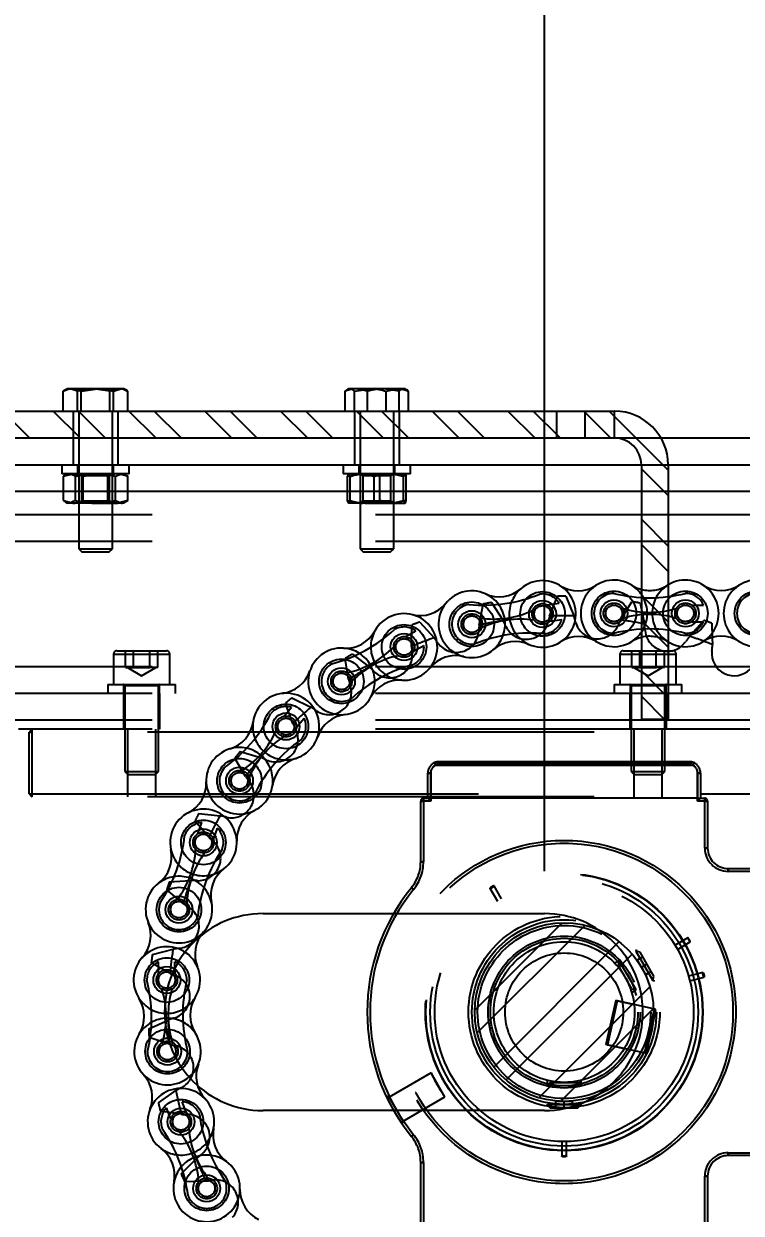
# Model space of a CAD drawing. Header units: metres. Extents: x 0 to 21025, y 0 to 14850.
# Drawn here: x 2659.3 to 2786.8, y 6297.1 to 6508.5 of the extents above; entities that cross this region are included whole.
import ezdxf

# ---------------------------------------------------------------- set-up
doc = ezdxf.new("R2010")
doc.units = ezdxf.units.M
doc.header["$LTSCALE"] = 25
doc.linetypes.add('HIDDEN2', pattern=[4.7625, 3.175, -1.5875])
for name, color, linetype in [('18_COTAS', 7, 'Continuous'), ('SHA', 7, 'Continuous'), ('SL4', 4, 'Continuous'), ('ST1', 7, 'HIDDEN2')]:
    doc.layers.add(name, color=color, linetype=linetype)
doc.styles.add('ROMANS', font='ROMANS.SHX')
doc.dimstyles.new('25___1-25', dxfattribs={"dimscale": 25, "dimtxt": 2.5, "dimasz": 2, "dimexe": 1.5, "dimexo": 1, "dimgap": 0.5, "dimtad": 1, "dimzin": 12, "dimtxsty": 'ROMANS', "dimcen": 0, "dimclrd": 256, "dimclre": 256, "dimclrt": 3, "dimazin": 3, "dimtfac": 1, "dimtmove": 0, "dimatfit": 0, "dimfxl": 1, "dimlwd": -1, "dimlwe": -1, "dimarcsym": 0})

# ---------------------------------------------------------------- blocks, each defined once
blk = doc.blocks.new('*D49')
at = {"layer": '18_COTAS', "transparency": 16777216}
for p, q in [((2751.77, 6357.87), (2751.77, 7037.95)), ((5720.75, 6357.87), (5720.75, 7037.95)), ((2801.77, 7000.45), (5670.75, 7000.45))]:
    blk.add_line(p, q, dxfattribs=at)
for points in [[(2801.77, 7008.78), (2801.77, 6992.11), (2751.77, 7000.45)], [(5670.75, 7008.78), (5670.75, 6992.11), (5720.75, 7000.45)]]:
    blk.add_solid(points, dxfattribs=at)
at = {"layer": 'Defpoints', "color": 0, "transparency": 16777216}
for p in [(5720.75, 7000.45), (2751.77, 6332.87), (5720.75, 6332.87)]:
    blk.add_point(p, dxfattribs=at)
at = {"layer": '18_COTAS', "color": 3, "transparency": 16777216, "insert": (4236.26, 7050.15), "char_height": 62.5, "attachment_point": 5, "style": 'ROMANS'}
blk.add_mtext('2968,98', dxfattribs=at)

msp = doc.modelspace()

# ---------------------------------------------------------------- hatches: boundary and pattern name
at = {"layer": 'SHA'}
h = msp.add_hatch(dxfattribs=at)
h.set_pattern_fill('ANSI32', color=256, angle=90, style=0)
h.set_pattern_definition([(135, (680.72, 3493.2185), (-6.735192, -6.735192), []), (135, (680.72, 3497.709), (-6.735192, -6.735192), [])])
edge = h.paths.add_edge_path(flags=0)
edge.add_line((2539.01, 6439.628), (2539.01, 6434.865))
edge.add_line((2539.01, 6434.865), (2764.248, 6434.865))
edge.add_arc((2764.248, 6430.103), 4.762, 0, 90, ccw=False)
edge.add_line((2769.01, 6430.103), (2769.01, 6384.865))
edge.add_line((2769.01, 6384.865), (2773.773, 6384.865))
edge.add_line((2773.773, 6384.865), (2773.773, 6430.103))
edge.add_arc((2764.248, 6430.103), 9.525, 0, 90)
edge.add_line((2764.248, 6439.628), (2539.01, 6439.628))
h = msp.add_hatch(dxfattribs=at)
h.set_pattern_fill('ANSI32', color=256, style=0)
h.set_pattern_definition([(45, (680.72, 3493.2185), (-6.735192, 6.735192), []), (45, (685.21, 3493.2185), (-6.735192, 6.735192), [])])
edge = h.paths.add_edge_path(flags=0)
edge.add_arc((2755.293, 6332.865), 15.875, 0, 360)

# ---------------------------------------------------------------- linework, layer by layer
at = {"layer": 'SL4'}
for p, q in [((2667.01, 6443.628), (2666.419, 6443.287)), ((2667.858, 6443.628), (2667.01, 6443.628)), ((2672.347, 6443.628), (2667.858, 6443.628)), ((2669.467, 6443.181), (2672.347, 6443.628)), ((2676.499, 6443.628), (2672.347, 6443.628)), ((2675.227, 6443.181), (2676.499, 6443.628)), ((2677.01, 6443.628), (2676.499, 6443.628)), ((2677.601, 6443.287), (2677.01, 6443.628)), ((2717.01, 6443.628), (2716.793, 6443.503)), ((2717.218, 6443.628), (2717.01, 6443.628)), ((2720.85, 6443.628), (2717.218, 6443.628)), ((2718.042, 6443.181), (2720.85, 6443.628)), ((2725.642, 6443.628), (2720.85, 6443.628)), ((2723.658, 6443.181), (2725.642, 6443.628)), ((2727.01, 6443.628), (2725.642, 6443.628)), ((2727.227, 6443.503), (2727.01, 6443.628)), ((2666.439, 6443.252), (2666.25, 6443.181)), ((2666.25, 6439.628), (2666.25, 6443.181)), ((2669.467, 6439.628), (2669.467, 6443.181)), ((2675.227, 6439.628), (2675.227, 6443.181)), ((2677.771, 6439.628), (2677.771, 6443.181)), ((2716.394, 6439.628), (2716.394, 6443.181)), ((2718.042, 6439.628), (2718.042, 6443.181)), ((2723.658, 6439.628), (2723.658, 6443.181)), ((2727.626, 6439.628), (2727.626, 6443.181)), ((2539.01, 6439.628), (2764.248, 6439.628)), ((2539.01, 6434.865), (2764.248, 6434.865)), ((2772.497, 6434.865), (3543.773, 6434.865)), ((2543.773, 6430.103), (2769.01, 6430.103)), ((2666.01, 6430.103), (2666.01, 6428.503)), ((2678.01, 6428.503), (2678.01, 6430.103)), ((2716.01, 6430.103), (2716.01, 6428.503)), ((2728.01, 6428.503), (2728.01, 6430.103)), ((2769.01, 6430.103), (2769.01, 6384.865)), ((2773.773, 6430.103), (2773.773, 6384.865)), ((2773.773, 6430.103), (3543.773, 6430.103)), ((2673.537, 6428.503), (2666.01, 6428.503)), ((2666.29, 6423.749), (2666.29, 6428.056)), ((2667.01, 6428.503), (2666.575, 6428.252)), ((2668.473, 6428.056), (2667.382, 6428.503)), ((2668.473, 6423.749), (2668.473, 6428.056)), ((2678.01, 6428.503), (2673.537, 6428.503)), ((2674.194, 6423.749), (2674.194, 6428.056)), ((2677.731, 6428.056), (2675.962, 6428.503)), ((2677.445, 6428.252), (2677.01, 6428.503)), ((2677.413, 6428.196), (2677.731, 6428.056)), ((2677.731, 6423.749), (2677.731, 6428.056)), ((2721.744, 6428.503), (2716.01, 6428.503)), ((2716.781, 6423.749), (2716.781, 6428.056)), ((2717.277, 6428.056), (2717.029, 6428.503)), ((2717.277, 6423.749), (2717.277, 6428.056)), ((2728.01, 6428.503), (2721.744, 6428.503)), ((2722.507, 6423.749), (2722.507, 6428.056)), ((2727.24, 6428.056), (2724.873, 6428.503)), ((2727.24, 6423.749), (2727.24, 6428.056)), ((2666.29, 6425.34), (2627.618, 6425.34)), ((2716.781, 6425.34), (2677.731, 6425.34)), ((2769.01, 6425.34), (2727.24, 6425.34)), ((3543.773, 6425.34), (2773.773, 6425.34)), ((2666.575, 6423.554), (2667.01, 6423.303)), ((2667.382, 6423.303), (2667.01, 6423.303)), ((2668.473, 6423.749), (2667.382, 6423.303)), ((2671.333, 6423.303), (2667.382, 6423.303)), ((2669.01, 6423.303), (2669.01, 6415.182)), ((2671.333, 6423.303), (2675.962, 6423.303)), ((2675.01, 6415.182), (2675.01, 6423.303)), ((2677.731, 6423.749), (2675.962, 6423.303)), ((2677.01, 6423.303), (2675.962, 6423.303)), ((2677.01, 6423.303), (2677.445, 6423.554)), ((2677.413, 6423.61), (2677.731, 6423.749)), ((2717.277, 6423.749), (2717.029, 6423.303)), ((2719.892, 6423.303), (2717.029, 6423.303)), ((2719.01, 6423.303), (2719.01, 6415.182)), ((2719.892, 6423.303), (2724.873, 6423.303)), ((2727.24, 6423.749), (2724.873, 6423.303)), ((2724.873, 6423.303), (2727.005, 6423.303)), ((2725.01, 6415.182), (2725.01, 6423.303)), ((2669.01, 6415.182), (2669.565, 6414.628)), ((2669.01, 6415.182), (2675.01, 6415.182)), ((2669.565, 6414.628), (2674.456, 6414.628)), ((2674.456, 6414.628), (2675.01, 6415.182)), ((2719.01, 6415.182), (2719.565, 6414.628)), ((2719.01, 6415.182), (2725.01, 6415.182)), ((2719.565, 6414.628), (2724.456, 6414.628)), ((2724.456, 6414.628), (2725.01, 6415.182)), ((2781.619, 6399.32), (2781.651, 6398.145)), ((2773.773, 6384.865), (2769.01, 6384.865)), ((2771.53, 6333.102), (2771.051, 6330.946)), ((2771.291, 6333.412), (2771.157, 6333.441)), ((2771.291, 6333.412), (2771.168, 6332.855)), ((2771.291, 6333.412), (2771.34, 6333.401)), ((2770.383, 6327.937), (2769.905, 6325.781)), ((2769.558, 6325.602), (2769.424, 6325.631)), ((2769.681, 6326.158), (2769.558, 6325.602)), ((2769.607, 6325.591), (2769.558, 6325.602))]:
    msp.add_line(p, q, dxfattribs=at)
for centre, radius in [((2751.448, 6403.601), 2.398), ((2764.147, 6403.705), 2.398), ((2776.847, 6403.705), 2.398), ((2738.879, 6401.778), 2.399), ((2726.838, 6397.739), 2.399), ((2715.712, 6391.616), 2.399), ((2705.858, 6383.605), 2.399), ((2697.592, 6373.962), 2.398), ((2691.181, 6362.999), 2.398), ((2686.831, 6351.067), 2.399), ((2755.293, 6332.865), 15.875), ((2684.681, 6338.551), 2.398), ((2684.801, 6325.851), 2.398), ((2687.186, 6313.377), 2.399), ((2691.76, 6301.53), 2.399)]:
    msp.add_circle(centre, radius, dxfattribs=at)
for centre, radius, start, end in [((2764.248, 6430.103), 9.525, 0, 90), ((2764.248, 6430.103), 4.763, 0, 90), ((2738.879, 6401.778), 5.92, 65.82109, 310.68771), ((2743.729, 6412.579), 5.92, 245.82109, 310.68771), ((2751.448, 6403.601), 5.92, 245.82109, 130.68771), ((2757.715, 6413.646), 5.92, 238.03787, 302.90449), ((2764.147, 6403.705), 5.92, 57.56669, 302.43331), ((2770.497, 6413.698), 5.92, 237.56669, 255.45427), ((2776.847, 6403.705), 5.92, 238.71392, 121.28608), ((2783.197, 6413.698), 5.92, 237.56669, 302.43331), ((2789.547, 6403.705), 5.92, 57.56669, 302.43331), ((2726.838, 6397.739), 5.92, 266.39236, 151.25898), ((2729.681, 6409.233), 5.92, 256.10673, 320.97335), ((2716.457, 6403.433), 5.92, 266.39236, 331.25898), ((2757.879, 6393.66), 5.92, 58.03787, 122.90449), ((2770.497, 6393.712), 5.92, 104.54573, 122.43331), ((2783.197, 6393.712), 5.92, 57.56669, 122.43331), ((2715.712, 6391.616), 5.92, 86.39236, 331.25898), ((2746.598, 6392.8), 5.92, 65.82109, 130.68771), ((2773.658, 6400.994), 4, 271.64594, 307.75763), ((2755.293, 6332.865), 70.4, 68.01247, 69.37402), ((2760.774, 6399.481), 20.92, 353.16149, 356.33877), ((2736.036, 6390.284), 5.92, 76.10673, 140.97335), ((2785.528, 6396.62), 4, 174.69802, 314.55794), ((2704.481, 6395.364), 5.92, 276.678, 341.54462), ((2726.093, 6385.923), 5.92, 86.39236, 151.25898), ((2705.858, 6383.605), 5.92, 286.96363, 171.83025), ((2694.138, 6385.287), 5.92, 286.96363, 351.83025), ((2717.089, 6379.856), 5.92, 96.678, 161.54462), ((2697.592, 6373.962), 5.92, 106.96363, 351.83025), ((2709.312, 6372.28), 5.92, 106.96363, 171.83025), ((2685.76, 6373.525), 5.92, 297.24927, 2.11589), ((2691.181, 6362.999), 5.92, 307.5349, 192.40152), ((2703.013, 6363.436), 5.92, 117.24927, 182.11589), ((2679.618, 6360.456), 5.92, 307.5349, 12.40152), ((2698.395, 6353.61), 5.92, 127.5349, 192.40152), ((2686.831, 6351.067), 5.92, 127.5349, 12.40152), ((2675.907, 6346.501), 5.92, 317.82054, 22.68716), ((2695.605, 6343.117), 5.92, 137.82054, 202.68716), ((2684.681, 6338.551), 5.92, 328.10617, 212.97279), ((2674.748, 6332.107), 5.92, 328.10617, 32.97279), ((2694.734, 6332.295), 5.92, 148.10617, 212.97279), ((2771.286, 6333.157), 0.25, 347.48512, 77.48512), ((2684.801, 6325.851), 5.92, 148.10617, 32.97279), ((2769.661, 6325.835), 0.25, 257.48512, 347.48512), ((2695.809, 6321.491), 5.92, 158.39181, 223.25843), ((2676.178, 6317.737), 5.92, 338.39181, 43.25843), ((2687.186, 6313.377), 5.92, 348.67744, 233.54406), ((2698.796, 6311.053), 5.92, 168.67744, 233.54406), ((2680.151, 6303.854), 5.92, 348.67744, 53.54406), ((2691.76, 6301.53), 5.92, 168.67744, 53.54406), ((2703.598, 6301.315), 5.92, 178.96308, 243.8297)]:
    msp.add_arc(centre, radius, start, end, dxfattribs=at)
for points, knots in [([(2666.25, 6443.181), (2666.657, 6443.364), (2667.188, 6443.602), (2667.732, 6443.623), (2667.858, 6443.628)], [0, 0, 0, 0, 0.76815073, 1, 1, 1, 1]), ([(2667.858, 6443.628), (2668.288, 6443.572), (2668.833, 6443.5), (2669.357, 6443.237), (2669.467, 6443.181)], [0, 0, 0, 0, 0.7889992, 1, 1, 1, 1]), ([(2672.347, 6443.628), (2672.416, 6443.627), (2673.388, 6443.621), (2674.341, 6443.393), (2675.227, 6443.181)], [0, 0, 0, 0, 0.0702006, 1, 1, 1, 1]), ([(2676.499, 6443.628), (2676.529, 6443.627), (2676.895, 6443.623), (2677.253, 6443.43), (2677.581, 6443.252)], [0, 0, 0, 0, 0.0824916, 1, 1, 1, 1]), ([(2716.394, 6443.181), (2716.603, 6443.364), (2716.875, 6443.602), (2717.153, 6443.623), (2717.218, 6443.628)], [0, 0, 0, 0, 0.7681507, 1, 1, 1, 1]), ([(2717.218, 6443.628), (2717.438, 6443.572), (2717.717, 6443.5), (2717.985, 6443.237), (2718.042, 6443.181)], [0, 0, 0, 0, 0.7889992, 1, 1, 1, 1]), ([(2720.85, 6443.628), (2720.916, 6443.627), (2721.864, 6443.621), (2722.794, 6443.393), (2723.658, 6443.181)], [0, 0, 0, 0, 0.07020058, 1, 1, 1, 1]), ([(2725.642, 6443.628), (2725.689, 6443.627), (2726.359, 6443.621), (2727.016, 6443.393), (2727.626, 6443.181)], [0, 0, 0, 0, 0.0702006, 1, 1, 1, 1]), ([(2727.626, 6443.181), (2727.57, 6443.24), (2727.437, 6443.378), (2727.298, 6443.42), (2727.219, 6443.444)], [0, 0, 0, 0, 0.424259, 1, 1, 1, 1]), ([(2667.382, 6428.503), (2667.356, 6428.502), (2666.987, 6428.496), (2666.626, 6428.268), (2666.29, 6428.056)], [0, 0, 0, 0, 0.0702006, 1, 1, 1, 1]), ([(2668.473, 6428.056), (2668.713, 6428.124), (2669.646, 6428.385), (2670.614, 6428.453), (2671.333, 6428.503)], [0, 0, 0, 0, 0.2575513, 1, 1, 1, 1]), ([(2671.333, 6428.503), (2671.593, 6428.496), (2672.562, 6428.472), (2673.504, 6428.232), (2674.194, 6428.056)], [0, 0, 0, 0, 0.26863361, 1, 1, 1, 1]), ([(2675.962, 6428.503), (2675.92, 6428.502), (2675.323, 6428.496), (2674.738, 6428.268), (2674.194, 6428.056)], [0, 0, 0, 0, 0.0702006, 1, 1, 1, 1]), ([(2717.029, 6428.503), (2717.023, 6428.502), (2716.939, 6428.496), (2716.857, 6428.268), (2716.781, 6428.056)], [0, 0, 0, 0, 0.0702006, 1, 1, 1, 1]), ([(2717.277, 6428.056), (2717.497, 6428.124), (2718.349, 6428.385), (2719.234, 6428.453), (2719.892, 6428.503)], [0, 0, 0, 0, 0.25755135, 1, 1, 1, 1]), ([(2719.892, 6428.503), (2720.13, 6428.496), (2721.015, 6428.472), (2721.877, 6428.232), (2722.507, 6428.056)], [0, 0, 0, 0, 0.2686336, 1, 1, 1, 1]), ([(2724.873, 6428.503), (2724.817, 6428.502), (2724.018, 6428.496), (2723.235, 6428.268), (2722.507, 6428.056)], [0, 0, 0, 0, 0.0702006, 1, 1, 1, 1]), ([(2726.992, 6428.503), (2726.998, 6428.502), (2727.081, 6428.496), (2727.164, 6428.268), (2727.24, 6428.056)], [0, 0, 0, 0, 0.0702006, 1, 1, 1, 1]), ([(2667.382, 6423.303), (2667.356, 6423.303), (2667.094, 6423.306), (2666.838, 6423.466), (2666.608, 6423.61)], [0, 0, 0, 0, 0.0990917, 1, 1, 1, 1]), ([(2668.473, 6423.749), (2668.713, 6423.682), (2669.646, 6423.42), (2670.614, 6423.353), (2671.333, 6423.303)], [0, 0, 0, 0, 0.2575513, 1, 1, 1, 1]), ([(2671.333, 6423.303), (2671.593, 6423.309), (2672.562, 6423.334), (2673.504, 6423.574), (2674.194, 6423.749)], [0, 0, 0, 0, 0.26863361, 1, 1, 1, 1]), ([(2675.962, 6423.303), (2675.92, 6423.303), (2675.323, 6423.31), (2674.738, 6423.538), (2674.194, 6423.749)], [0, 0, 0, 0, 0.0702006, 1, 1, 1, 1]), ([(2717.029, 6423.303), (2717.023, 6423.303), (2716.939, 6423.31), (2716.857, 6423.538), (2716.781, 6423.749)], [0, 0, 0, 0, 0.0702006, 1, 1, 1, 1]), ([(2717.277, 6423.749), (2717.497, 6423.682), (2718.349, 6423.42), (2719.234, 6423.353), (2719.892, 6423.303)], [0, 0, 0, 0, 0.2575513, 1, 1, 1, 1]), ([(2719.892, 6423.303), (2720.13, 6423.309), (2721.015, 6423.334), (2721.877, 6423.574), (2722.507, 6423.749)], [0, 0, 0, 0, 0.2686336, 1, 1, 1, 1]), ([(2724.873, 6423.303), (2724.817, 6423.303), (2724.018, 6423.31), (2723.235, 6423.538), (2722.507, 6423.749)], [0, 0, 0, 0, 0.07020058, 1, 1, 1, 1]), ([(2726.992, 6423.303), (2726.998, 6423.303), (2727.081, 6423.31), (2727.164, 6423.538), (2727.24, 6423.749)], [0, 0, 0, 0, 0.0702006, 1, 1, 1, 1])]:
    msp.add_open_spline(points, degree=3, knots=knots, dxfattribs=at)
at = {"layer": 'ST1'}
for p, q in [((2668.793, 6443.181), (2667.521, 6443.628)), ((2674.553, 6443.181), (2671.673, 6443.628)), ((2720.363, 6443.181), (2718.379, 6443.628)), ((2725.979, 6443.181), (2723.171, 6443.628)), ((2727.219, 6443.444), (2726.802, 6443.628)), ((2668.793, 6439.628), (2668.793, 6443.181)), ((2674.553, 6439.628), (2674.553, 6443.181)), ((2720.363, 6439.628), (2720.363, 6443.181)), ((2725.979, 6439.628), (2725.979, 6443.181)), ((2668.01, 6439.628), (2668.01, 6434.865)), ((2669.01, 6439.628), (2669.01, 6423.303)), ((2675.01, 6423.303), (2675.01, 6439.628)), ((2676.01, 6434.865), (2676.01, 6439.628)), ((2718.01, 6439.628), (2718.01, 6434.865)), ((2719.01, 6439.628), (2719.01, 6423.303)), ((2725.01, 6423.303), (2725.01, 6439.628)), ((2726.01, 6434.865), (2726.01, 6439.628)), ((2754.01, 6434.865), (2754.01, 6439.628)), ((2759.01, 6434.865), (2759.01, 6439.628)), ((2764.248, 6434.865), (2764.248, 6439.628)), ((2668.01, 6434.865), (2668.01, 6430.103)), ((2676.01, 6430.103), (2676.01, 6434.865)), ((2718.01, 6434.865), (2718.01, 6430.103)), ((2726.01, 6430.103), (2726.01, 6434.865)), ((2764.248, 6434.865), (2772.497, 6434.865)), ((2668.81, 6430.103), (2668.81, 6428.503)), ((2675.21, 6428.503), (2675.21, 6430.103)), ((2718.81, 6430.103), (2718.81, 6428.503)), ((2725.21, 6428.503), (2725.21, 6430.103)), ((2769.01, 6430.103), (2773.773, 6430.103)), ((2666.29, 6428.056), (2668.058, 6428.503)), ((2669.01, 6428.503), (2669.51, 6428.153)), ((2671.672, 6428.153), (2669.51, 6428.153)), ((2669.51, 6428.153), (2669.51, 6423.678)), ((2669.827, 6423.749), (2669.827, 6428.056)), ((2674.51, 6428.153), (2671.672, 6428.153)), ((2674.51, 6428.153), (2675.01, 6428.503)), ((2674.51, 6423.678), (2674.51, 6428.153)), ((2675.547, 6428.056), (2676.639, 6428.503)), ((2675.547, 6423.749), (2675.547, 6428.056)), ((2716.781, 6428.056), (2719.147, 6428.503)), ((2719.01, 6428.503), (2719.51, 6428.153)), ((2720.951, 6428.153), (2719.51, 6428.153)), ((2719.51, 6428.153), (2719.51, 6423.678)), ((2724.51, 6428.153), (2720.951, 6428.153)), ((2721.514, 6423.749), (2721.514, 6428.056)), ((2724.51, 6428.153), (2725.01, 6428.503)), ((2724.51, 6423.678), (2724.51, 6428.153)), ((2726.743, 6428.056), (2726.992, 6428.503)), ((2726.743, 6423.749), (2726.743, 6428.056)), ((3543.773, 6425.34), (2543.773, 6425.34)), ((2677.731, 6425.34), (2666.29, 6425.34)), ((2727.24, 6425.34), (2716.781, 6425.34)), ((2773.773, 6425.34), (2769.01, 6425.34)), ((2666.29, 6423.749), (2668.058, 6423.303)), ((2669.51, 6423.678), (2669.01, 6423.328)), ((2669.01, 6423.328), (2671.604, 6423.328)), ((2669.01, 6423.328), (2669.01, 6423.303)), ((2669.51, 6423.678), (2674.51, 6423.678)), ((2671.604, 6423.328), (2675.01, 6423.328)), ((2675.01, 6423.328), (2674.51, 6423.678)), ((2675.01, 6423.303), (2675.01, 6423.328)), ((2675.547, 6423.749), (2676.639, 6423.303)), ((2716.781, 6423.749), (2719.147, 6423.303)), ((2719.51, 6423.678), (2719.01, 6423.328)), ((2719.01, 6423.328), (2720.739, 6423.328)), ((2719.01, 6423.328), (2719.01, 6423.303)), ((2719.51, 6423.678), (2724.51, 6423.678)), ((2720.739, 6423.328), (2725.01, 6423.328)), ((2725.01, 6423.328), (2724.51, 6423.678)), ((2725.01, 6423.303), (2725.01, 6423.328)), ((2726.743, 6423.749), (2726.992, 6423.303)), ((2920.204, 6421.215), (2630.204, 6421.215)), ((2920.204, 6416.458), (2625.447, 6416.458)), ((2773.773, 6408.764), (2773.672, 6408.702)), ((2742.401, 6405.632), (2744.438, 6402.423)), ((2752.712, 6403.218), (2754.101, 6406.756)), ((2755.601, 6406.765), (2757.033, 6403.244)), ((2765.316, 6402.548), (2767.314, 6405.781)), ((2740.192, 6401.627), (2740.927, 6405.356)), ((2752.331, 6405.221), (2754.433, 6405.525)), ((2768.792, 6405.522), (2769.571, 6401.802)), ((2777.954, 6405.181), (2780.078, 6405.181)), ((2728.157, 6397.825), (2728.214, 6401.625)), ((2729.615, 6402.161), (2732.192, 6399.367)), ((2752.755, 6402.299), (2754.857, 6402.604)), ((2777.597, 6399.639), (2780.141, 6402.463)), ((2777.954, 6402.229), (2780.078, 6402.229)), ((2781.548, 6401.944), (2781.619, 6399.32)), ((2727.096, 6399.566), (2728.957, 6400.59)), ((2728.52, 6396.98), (2730.38, 6398.004)), ((2773.672, 6398.709), (2773.773, 6398.646)), ((2776.107, 6397.832), (2776.928, 6398.691)), ((2675.204, 6396.465), (2675.204, 6391.065)), ((2675.216, 6396.465), (2685.193, 6396.465)), ((2675.804, 6397.065), (2684.604, 6397.065)), ((2677.306, 6394.065), (2677.306, 6397.065)), ((2678.755, 6394.065), (2678.755, 6397.065)), ((2681.653, 6394.065), (2681.653, 6397.065)), ((2683.103, 6394.065), (2683.103, 6397.065)), ((2685.204, 6391.065), (2685.204, 6396.465)), ((2716.994, 6391.936), (2716.372, 6395.685)), ((2717.655, 6396.462), (2720.689, 6394.174)), ((2765.204, 6396.465), (2765.204, 6391.065)), ((2765.216, 6396.465), (2775.193, 6396.465)), ((2765.804, 6397.065), (2774.604, 6397.065)), ((2767.306, 6394.065), (2767.306, 6397.065)), ((2768.755, 6394.065), (2768.755, 6397.065)), ((2771.653, 6394.065), (2771.653, 6397.065)), ((2773.103, 6394.065), (2773.103, 6397.065)), ((2775.204, 6391.065), (2775.204, 6396.465)), ((2920.204, 6394.228), (2620.204, 6394.228)), ((2677.306, 6394.065), (2678.031, 6394.065)), ((2677.694, 6394.065), (2680.204, 6392.616)), ((2678.031, 6394.065), (2678.755, 6394.065)), ((2678.755, 6394.065), (2680.204, 6394.065)), ((2680.204, 6394.065), (2681.653, 6394.065)), ((2680.204, 6392.616), (2682.714, 6394.065)), ((2682.378, 6394.065), (2681.653, 6394.065)), ((2683.103, 6394.065), (2682.378, 6394.065)), ((2767.306, 6394.065), (2768.031, 6394.065)), ((2767.694, 6394.065), (2770.204, 6392.616)), ((2768.031, 6394.065), (2768.755, 6394.065)), ((2768.755, 6394.065), (2770.204, 6394.065)), ((2770.204, 6394.065), (2771.653, 6394.065)), ((2770.204, 6392.616), (2772.714, 6394.065)), ((2772.378, 6394.065), (2771.653, 6394.065)), ((2773.103, 6394.065), (2772.378, 6394.065)), ((2674.204, 6391.065), (2686.204, 6391.065)), ((2674.204, 6391.065), (2674.204, 6389.465)), ((2677.004, 6391.065), (2677.004, 6389.465)), ((2677.204, 6390.815), (2677.204, 6375.62)), ((2683.159, 6390.815), (2677.25, 6390.815)), ((2683.204, 6375.62), (2683.204, 6390.815)), ((2683.404, 6389.465), (2683.404, 6391.065)), ((2686.204, 6389.465), (2686.204, 6391.065)), ((2764.204, 6391.065), (2776.204, 6391.065)), ((2764.204, 6391.065), (2764.204, 6389.465)), ((2767.004, 6391.065), (2767.004, 6389.465)), ((2767.204, 6390.815), (2767.204, 6375.62)), ((2773.159, 6390.815), (2767.25, 6390.815)), ((2773.204, 6375.62), (2773.204, 6390.815)), ((2773.404, 6389.465), (2773.404, 6391.065)), ((2776.204, 6389.465), (2776.204, 6391.065)), ((2920.204, 6389.465), (2620.204, 6389.465)), ((2676.954, 6389.465), (2676.954, 6383.115)), ((2683.454, 6383.115), (2683.454, 6389.465)), ((2706.904, 6388.72), (2710.298, 6387.01)), ((2766.954, 6389.465), (2766.954, 6383.115)), ((2773.454, 6383.115), (2773.454, 6389.465)), ((2705.457, 6385.406), (2706.84, 6387.018)), ((2707.062, 6384.148), (2705.78, 6387.726)), ((2920.204, 6384.708), (2630.204, 6384.708)), ((2707.699, 6383.484), (2709.081, 6385.097)), ((2920.204, 6383.115), (2658.304, 6383.115)), ((2660.704, 6383.115), (2660.204, 6382.615)), ((2660.204, 6371.615), (2660.204, 6382.615)), ((2660.204, 6382.615), (2660.704, 6382.615)), ((2660.704, 6383.115), (2660.704, 6382.615)), ((2879.704, 6382.615), (2660.704, 6382.615)), ((2660.704, 6382.615), (2660.704, 6371.615)), ((2677.704, 6383.115), (2677.704, 6371.115)), ((2682.704, 6371.115), (2682.704, 6383.115)), ((2767.704, 6383.115), (2767.704, 6371.115)), ((2772.704, 6371.115), (2772.704, 6383.115)), ((2697.708, 6379.182), (2701.353, 6378.106)), ((2698.68, 6374.712), (2696.78, 6378.004)), ((2732.271, 6377.186), (2732.27, 6377.185)), ((2732.27, 6377.185), (2778.315, 6377.185)), ((2778.2, 6376.685), (2732.385, 6376.685)), ((2777.737, 6377.349), (2732.827, 6377.349)), ((2732.846, 6377.348), (2732.848, 6377.349)), ((2777.74, 6377.348), (2732.846, 6377.348)), ((2732.913, 6376.849), (2777.673, 6376.849)), ((2777.672, 6376.849), (2732.913, 6376.849)), ((2777.737, 6377.349), (2777.74, 6377.348)), ((2778.315, 6377.185), (2778.315, 6377.186)), ((2677.204, 6375.62), (2683.204, 6375.62)), ((2677.204, 6375.62), (2677.759, 6375.065)), ((2677.759, 6375.065), (2682.65, 6375.065)), ((2682.65, 6375.065), (2683.204, 6375.62)), ((2731.068, 6370.865), (2731.068, 6375.325)), ((2731.068, 6375.325), (2731.568, 6375.325)), ((2731.068, 6375.325), (2731.568, 6375.325)), ((2731.568, 6375.325), (2731.068, 6375.325)), ((2731.568, 6375.325), (2731.068, 6375.325)), ((2731.568, 6375.325), (2731.568, 6370.365)), ((2731.568, 6370.865), (2731.568, 6375.325)), ((2767.204, 6375.62), (2773.204, 6375.62)), ((2767.204, 6375.62), (2767.759, 6375.065)), ((2767.759, 6375.065), (2772.65, 6375.065)), ((2772.65, 6375.065), (2773.204, 6375.62)), ((2779.018, 6370.365), (2779.018, 6375.325)), ((2779.518, 6375.325), (2779.018, 6375.325)), ((2779.518, 6375.325), (2779.018, 6375.325)), ((2779.018, 6375.325), (2779.018, 6370.865)), ((2779.018, 6375.325), (2779.518, 6375.325)), ((2779.018, 6375.325), (2779.518, 6375.325)), ((2779.518, 6375.325), (2779.518, 6370.865)), ((2660.204, 6371.615), (2660.704, 6371.615)), ((2660.204, 6371.615), (2660.704, 6371.115)), ((2660.704, 6371.615), (2660.704, 6371.115)), ((2660.704, 6371.615), (2879.704, 6371.615)), ((2879.704, 6371.115), (2660.704, 6371.115)), ((2729.793, 6370.365), (2730.293, 6370.365)), ((2729.793, 6359.576), (2729.793, 6370.365)), ((2730.293, 6370.365), (2729.793, 6370.365)), ((2730.293, 6370.865), (2730.293, 6370.365)), ((2730.293, 6370.865), (2731.068, 6370.865)), ((2730.293, 6370.365), (2730.293, 6370.865)), ((2730.293, 6370.365), (2730.293, 6359.576)), ((2731.568, 6370.365), (2730.293, 6370.365)), ((2731.068, 6370.865), (2731.568, 6370.365)), ((2731.068, 6370.865), (2731.568, 6370.865)), ((2779.018, 6370.865), (2731.568, 6370.865)), ((2779.518, 6370.865), (2779.018, 6370.365)), ((2779.018, 6370.865), (2779.518, 6370.865)), ((2780.293, 6370.365), (2779.018, 6370.365)), ((2779.518, 6370.865), (2780.293, 6370.865)), ((2780.293, 6370.865), (2780.293, 6370.365)), ((2780.293, 6370.365), (2780.293, 6370.865)), ((2780.293, 6362.015), (2780.293, 6370.365)), ((2780.793, 6370.365), (2780.293, 6370.365)), ((2780.293, 6370.365), (2780.793, 6370.365)), ((2780.793, 6370.365), (2780.793, 6362.015)), ((2690.364, 6368.156), (2694.142, 6367.748)), ((2692.118, 6363.931), (2689.661, 6366.831)), ((2690.174, 6364.545), (2690.901, 6366.54)), ((2692.947, 6363.534), (2693.675, 6365.529)), ((2780.793, 6362.015), (2780.293, 6362.015)), ((2780.293, 6362.015), (2780.793, 6362.015)), ((2729.793, 6359.576), (2730.293, 6359.576)), ((2730.293, 6359.576), (2729.793, 6359.576)), ((2784.443, 6358.365), (2816.793, 6358.365)), ((2784.443, 6358.365), (2784.443, 6357.865)), ((2784.443, 6357.865), (2784.443, 6358.365)), ((2816.793, 6357.865), (2784.443, 6357.865)), ((2685.106, 6355.995), (2688.896, 6356.268)), ((2728.153, 6354.966), (2728.541, 6354.65)), ((2728.541, 6354.65), (2728.153, 6354.966)), ((2742.105, 6354.856), (2743.421, 6352.577)), ((2744.158, 6353.002), (2742.842, 6355.281)), ((2687.586, 6352.151), (2684.651, 6354.566)), ((2701.773, 6350.365), (2751.773, 6350.365)), ((2777.284, 6346.053), (2775.005, 6344.737)), ((2775.429, 6344.001), (2777.709, 6345.317)), ((2682.104, 6343.091), (2685.785, 6344.037)), ((2768.124, 6343.984), (2768.046, 6343.693)), ((2768.046, 6343.693), (2771.046, 6338.497)), ((2768.786, 6343.495), (2768.046, 6343.693)), ((2769.265, 6342.664), (2768.291, 6342.102)), ((2771.245, 6339.236), (2768.786, 6343.495)), ((2685.23, 6339.752), (2681.911, 6341.603)), ((2683.195, 6339.644), (2683.175, 6341.767)), ((2686.147, 6339.672), (2686.127, 6341.795)), ((2765.087, 6341.984), (2764.31, 6341.536)), ((2765.087, 6341.984), (2764.889, 6341.245)), ((2767.347, 6336.986), (2764.889, 6341.245)), ((2768.087, 6336.788), (2765.087, 6341.984)), ((2768.291, 6342.102), (2769.041, 6340.803)), ((2770.015, 6341.365), (2769.041, 6340.803)), ((2769.041, 6340.803), (2769.791, 6339.504)), ((2770.765, 6340.066), (2769.791, 6339.504)), ((2771.046, 6338.497), (2771.245, 6339.236)), ((2771.046, 6338.497), (2771.338, 6338.419)), ((2779.948, 6339.912), (2777.405, 6339.23)), ((2777.625, 6338.409), (2780.168, 6339.091)), ((2767.302, 6336.335), (2768.087, 6336.788)), ((2767.347, 6336.986), (2768.087, 6336.788)), ((2764.458, 6334.928), (2762.724, 6327.118)), ((2762.968, 6327.064), (2764.702, 6334.874)), ((2764.702, 6334.874), (2762.968, 6327.064)), ((2771.157, 6333.441), (2764.458, 6334.928)), ((2764.702, 6334.874), (2767.721, 6334.204)), ((2771.168, 6332.855), (2769.681, 6326.158)), ((2681.454, 6329.858), (2684.907, 6331.446)), ((2771.051, 6330.946), (2770.383, 6327.937)), ((2685.127, 6327.131), (2681.53, 6328.36)), ((2769.424, 6325.631), (2762.724, 6327.118)), ((2762.968, 6327.064), (2765.987, 6326.394)), ((2731.648, 6322.053), (2724.221, 6317.765)), ((2734.106, 6317.794), (2731.648, 6322.053)), ((2752.293, 6320.731), (2752.293, 6319.824)), ((2752.834, 6320.365), (2752.293, 6319.824)), ((2752.293, 6319.824), (2758.293, 6319.824)), ((2752.834, 6320.365), (2757.752, 6320.365)), ((2758.293, 6319.824), (2757.752, 6320.365)), ((2758.293, 6319.824), (2758.293, 6320.721)), ((2683.178, 6316.722), (2686.292, 6318.901)), ((2688.164, 6314.942), (2687.399, 6316.923)), ((2724.221, 6317.765), (2723.67, 6317.913)), ((2726.68, 6313.507), (2724.221, 6317.765)), ((2726.68, 6313.507), (2734.106, 6317.794)), ((2755.293, 6316.99), (2753.793, 6316.99)), ((2753.793, 6315.865), (2753.793, 6316.99)), ((2755.293, 6315.865), (2755.293, 6316.99)), ((2756.793, 6316.99), (2755.293, 6316.99)), ((2756.793, 6315.865), (2756.793, 6316.99)), ((2687.278, 6314.695), (2683.52, 6315.262)), ((2685.41, 6313.878), (2684.645, 6315.86)), ((2751.773, 6315.365), (2701.773, 6315.365)), ((2752.293, 6316.407), (2752.068, 6316.182)), ((2758.293, 6316.407), (2752.293, 6316.407)), ((2752.293, 6316.407), (2752.834, 6315.865)), ((2752.834, 6315.865), (2757.752, 6315.865)), ((2757.752, 6315.865), (2758.293, 6316.407)), ((2758.504, 6316.195), (2758.293, 6316.407)), ((2726.531, 6312.951), (2726.68, 6313.507)), ((2728.541, 6311.08), (2728.153, 6310.764)), ((2728.153, 6310.764), (2728.541, 6311.08)), ((2754.868, 6309.883), (2754.868, 6307.227)), ((2755.718, 6307.227), (2755.718, 6309.859)), ((2687.219, 6304.105), (2689.894, 6306.805)), ((2784.443, 6307.865), (2816.793, 6307.865)), ((2784.443, 6307.865), (2784.443, 6307.365)), ((2784.443, 6307.365), (2784.443, 6307.865)), ((2816.793, 6307.365), (2784.443, 6307.365)), ((2729.793, 6295.365), (2729.793, 6306.155)), ((2730.293, 6306.155), (2729.793, 6306.155)), ((2729.793, 6306.155), (2730.293, 6306.155)), ((2730.293, 6306.155), (2730.293, 6295.365)), ((2691.616, 6302.842), (2687.817, 6302.729)), ((2780.293, 6295.365), (2780.293, 6303.715)), ((2780.293, 6303.715), (2780.793, 6303.715)), ((2780.793, 6303.715), (2780.293, 6303.715)), ((2780.793, 6303.715), (2780.793, 6295.365))]:
    msp.add_line(p, q, dxfattribs=at)
for centre, radius in [((2738.879, 6401.778), 3.96), ((2751.448, 6403.601), 3.96), ((2764.147, 6403.705), 3.96), ((2776.847, 6403.705), 3.96), ((2789.547, 6403.705), 3.96), ((2738.879, 6401.778), 1.845), ((2751.448, 6403.601), 1.845), ((2751.448, 6403.601), 1.476), ((2764.147, 6403.705), 1.845), ((2764.147, 6403.705), 1.476), ((2776.847, 6403.705), 1.845), ((2776.847, 6403.705), 1.476), ((2726.838, 6397.739), 3.96), ((2738.879, 6401.778), 1.476), ((2726.838, 6397.739), 1.845), ((2726.838, 6397.739), 1.476), ((2715.712, 6391.616), 3.96), ((2715.712, 6391.616), 1.845), ((2715.712, 6391.616), 1.476), ((2705.858, 6383.605), 3.96), ((2705.858, 6383.605), 1.845), ((2705.858, 6383.605), 1.476), ((2697.592, 6373.962), 3.96), ((2697.592, 6373.962), 1.845), ((2697.592, 6373.962), 1.476), ((2691.181, 6362.999), 3.96), ((2691.181, 6362.999), 1.845), ((2691.181, 6362.999), 1.476), ((2755.293, 6332.865), 30.5), ((2755.293, 6332.865), 30.5), ((2755.293, 6332.865), 30), ((2755.293, 6332.865), 24.647), ((2755.293, 6332.865), 24.571), ((2686.831, 6351.067), 3.96), ((2755.293, 6332.865), 23.806), ((2755.293, 6332.865), 23.806), ((2755.293, 6332.865), 23.01), ((2686.831, 6351.067), 1.845), ((2686.831, 6351.067), 1.476), ((2755.293, 6332.865), 17), ((2755.293, 6332.865), 16.4), ((2755.293, 6332.865), 15.375), ((2755.293, 6332.865), 13.5), ((2755.293, 6332.865), 13.1), ((2755.293, 6332.865), 13.1), ((2755.293, 6332.865), 12.5), ((2684.681, 6338.551), 3.96), ((2755.293, 6332.865), 10.5), ((2684.681, 6338.551), 1.845), ((2684.681, 6338.551), 1.476), ((2684.801, 6325.851), 3.96), ((2684.801, 6325.851), 1.845), ((2684.801, 6325.851), 1.476), ((2687.186, 6313.377), 3.96), ((2687.186, 6313.377), 1.845), ((2687.186, 6313.377), 1.476), ((2691.76, 6301.53), 3.96), ((2691.76, 6301.53), 1.845), ((2691.76, 6301.53), 1.476)]:
    msp.add_circle(centre, radius, dxfattribs=at)
for centre, radius, start, end in [((2751.448, 6403.601), 5.92, 130.68771, 245.8211), ((2764.147, 6403.705), 5.92, 302.43331, 57.56669), ((2770.497, 6413.698), 5.92, 255.45427, 302.43331), ((2776.847, 6403.705), 5.92, 122.43328, 237.56672), ((2740.986, 6431.484), 26.322, 264.29455, 292.21425), ((2755.293, 6332.865), 73.9, 100.04648, 101.20948), ((2738.879, 6401.778), 5.92, 310.68768, 65.82112), ((2751.448, 6403.601), 3.552, 32.80776, 98.2544), ((2755.293, 6332.865), 73.9, 89.76077, 90.92376), ((2764.147, 6403.705), 3.552, 90, 270), ((2770.497, 6432.802), 26.322, 256.04015, 283.95985), ((2755.293, 6332.865), 73.9, 79.47506, 80.63805), ((2776.847, 6403.705), 3.552, 24.55336, 90), ((2789.547, 6403.705), 3.552, 90, 270), ((2738.879, 6401.778), 3.552, 98.2544, 278.2544), ((2742.816, 6418.872), 16.175, 261.2474, 295.2614), ((2770.497, 6420.058), 16.175, 252.993, 287.007), ((2770.497, 6387.353), 16.175, 72.993, 107.007), ((2755.293, 6332.865), 73.9, 110.3322, 111.49519), ((2760.999, 6399.462), 20.92, 174.06005, 177.23733), ((2755.293, 6332.865), 70.4, 98.86961, 102.38635), ((2747.511, 6386.506), 16.175, 81.2474, 115.2614), ((2725.831, 6392.862), 20.92, 24.01863, 27.19591), ((2748.548, 6403.103), 4, 205.55516, 345.41508), ((2751.448, 6403.601), 3.552, 278.2544, 343.70104), ((2772.799, 6397.373), 20.92, 163.77434, 166.95162), ((2755.293, 6332.865), 70.4, 88.5839, 92.10063), ((2737.017, 6397.159), 20.92, 13.73292, 16.9102), ((2761.198, 6403.179), 4, 195.26945, 335.12937), ((2784.036, 6393.21), 20.92, 153.48862, 156.6659), ((2755.293, 6332.865), 70.4, 78.29818, 81.81492), ((2748.791, 6399.389), 20.92, 3.4472, 6.62448), ((2776.847, 6403.705), 3.552, 270, 335.44664), ((2755.293, 6332.865), 73.9, 69.18934, 70.35233), ((2707.246, 6420.169), 26.322, 284.86582, 312.78552), ((2726.838, 6397.739), 5.92, 151.25898, 266.39236), ((2726.838, 6397.739), 3.552, 53.37903, 118.82567), ((2755.293, 6332.865), 70.4, 109.15533, 112.67206), ((2715.591, 6386.637), 20.92, 34.30435, 37.48162), ((2736.115, 6400.77), 4, 215.84088, 355.7008), ((2749.341, 6373.894), 26.322, 84.29455, 112.21425), ((2770.497, 6374.609), 26.322, 76.04015, 103.95985), ((2770.497, 6393.712), 5.92, 57.56669, 104.54573), ((2773.658, 6400.994), 4, 184.98373, 271.64594), ((2794.349, 6387.108), 20.92, 143.20291, 146.38019), ((2755.293, 6332.865), 70.4, 69.37402, 71.52921), ((2715.712, 6391.616), 5.92, 331.25899, 86.39235), ((2713.391, 6409.004), 16.175, 281.81867, 315.83267), ((2749.016, 6399.41), 20.92, 184.34577, 187.52304), ((2726.838, 6397.739), 3.552, 298.82567, 4.27231), ((2675.804, 6396.465), 0.6, 90, 180), ((2684.604, 6396.465), 0.6, 0, 90), ((2755.293, 6332.865), 73.9, 120.61791, 121.78091), ((2729.159, 6380.352), 16.175, 101.81867, 135.83267), ((2724.298, 6396.254), 4, 226.12659, 5.98651), ((2765.804, 6396.465), 0.6, 90, 180), ((2774.604, 6396.465), 0.6, 0, 90), ((2715.712, 6391.616), 3.552, 118.82567, 298.82567), ((2755.293, 6332.865), 70.4, 119.44104, 122.95778), ((2735.304, 6369.186), 26.322, 104.86582, 132.78552), ((2706.628, 6378.684), 20.92, 44.59006, 47.76734), ((2676.954, 6390.815), 0.25, 0, 90), ((2683.454, 6390.815), 0.25, 90, 180), ((2713.478, 6389.701), 4, 236.41231, 16.27223), ((2737.235, 6397.22), 20.92, 194.63148, 197.80876), ((2766.954, 6390.815), 0.25, 0, 90), ((2773.454, 6390.815), 0.25, 90, 180), ((2755.293, 6332.865), 73.9, 130.90363, 132.06662), ((2705.858, 6383.605), 3.552, 73.9503, 139.39694), ((2755.293, 6332.865), 70.4, 129.72676, 133.24349), ((2699.229, 6369.259), 20.92, 54.87577, 58.05305), ((2679.634, 6397.72), 26.322, 305.43709, 333.35679), ((2705.858, 6383.605), 5.92, 171.83025, 286.96363), ((2705.858, 6383.605), 3.552, 319.39694, 24.84358), ((2689.31, 6389.426), 16.175, 302.38994, 336.40394), ((2704.001, 6381.322), 4, 246.69802, 26.55794), ((2726.034, 6392.962), 20.92, 204.91719, 208.09447), ((2714.14, 6368.141), 16.175, 122.38994, 156.40394), ((2723.816, 6359.847), 26.322, 125.43709, 153.35679), ((2697.592, 6373.962), 5.92, 351.83025, 106.96364), ((2755.293, 6332.865), 73.9, 141.18934, 142.35233), ((2755.293, 6332.865), 70.4, 140.01247, 143.52921), ((2693.631, 6358.663), 20.92, 65.16149, 68.33877), ((2697.592, 6373.962), 3.552, 139.39694, 319.39694), ((2733.108, 6375.325), 2.04, 114.22809, 180), ((2733.108, 6375.325), 1.54, 97.27571, 180), ((2733.108, 6375.325), 1.54, 97.27571, 180), ((2733.108, 6375.325), 1.54, 117.97552, 180), ((2733.108, 6375.325), 1.54, 117.97552, 180), ((2733.108, 6375.325), 2.04, 97.37325, 114.22809), ((2777.478, 6375.325), 1.54, 0, 82.72429), ((2777.478, 6375.325), 1.54, 0, 82.72429), ((2777.478, 6375.325), 2.04, 65.77191, 82.62675), ((2777.478, 6375.325), 1.54, 0, 62.02448), ((2777.478, 6375.325), 1.54, 0, 62.02448), ((2777.478, 6375.325), 2.04, 0, 65.77191), ((2715.774, 6386.772), 20.92, 215.20291, 218.38019), ((2696.173, 6371.385), 4, 256.98373, 36.84365), ((2730.293, 6370.365), 0.5, 90, 180), ((2780.293, 6370.365), 0.5, 0, 90), ((2755.293, 6332.865), 73.9, 151.47506, 152.63805), ((2755.293, 6332.865), 70.4, 150.29818, 153.81492), ((2690.016, 6347.239), 20.92, 75.4472, 78.62448), ((2691.181, 6362.999), 3.552, 94.52157, 159.96821), ((2691.181, 6362.999), 3.552, 339.96821, 45.41485), ((2661.67, 6367), 26.322, 326.00836, 353.92806), ((2706.784, 6378.849), 20.92, 225.48862, 228.6659), ((2691.181, 6362.999), 5.92, 192.40153, 307.53489), ((2673.643, 6362.635), 16.175, 322.96121, 356.97521), ((2690.246, 6360.209), 4, 267.26945, 47.12937), ((2716.343, 6347.066), 26.322, 146.00836, 173.92806), ((2784.443, 6362.015), 4.15, 180, 270), ((2784.443, 6362.015), 4.15, 180, 270), ((2784.443, 6362.015), 3.65, 180, 270), ((2704.369, 6351.432), 16.175, 142.96121, 176.97521), ((2722.493, 6359.576), 7.3, 320.84256, 0), ((2722.493, 6359.576), 7.8, 320.84256, 0), ((2722.493, 6359.576), 7.8, 320.84256, 0), ((2686.831, 6351.067), 5.92, 12.40151, 127.53492), ((2755.293, 6332.865), 73.9, 161.76077, 162.92376), ((2755.293, 6332.865), 70.4, 160.5839, 164.10063), ((2688.499, 6335.352), 20.92, 85.73292, 88.9102), ((2755.293, 6332.865), 35, 140.84256, 219.15744), ((2755.293, 6332.865), 34.5, 140.84256, 219.15744), ((2755.293, 6332.865), 34.5, 140.84256, 219.15744), ((2686.831, 6351.067), 3.552, 159.96821, 339.96821), ((2686.409, 6348.155), 4, 277.55516, 57.41508), ((2699.352, 6369.449), 20.92, 235.77434, 238.95162), ((2701.773, 6332.865), 17.5, 90, 270), ((2751.773, 6332.865), 17.5, 270, 90), ((2755.293, 6332.865), 73.9, 172.04648, 173.20948), ((2755.293, 6332.865), 70.4, 170.86961, 174.38635), ((2689.128, 6323.385), 20.92, 96.01863, 99.19591), ((2684.681, 6338.551), 3.552, 115.09284, 180.53948), ((2684.681, 6338.551), 3.552, 0.53948, 65.98612), ((2655.646, 6331.927), 26.322, 346.57963, 14.49933), ((2693.719, 6358.872), 20.92, 246.06005, 249.23733), ((2684.785, 6335.61), 4, 287.84088, 67.7008), ((2713.836, 6332.475), 26.322, 166.57963, 194.49933), ((2668.389, 6332.047), 16.175, 343.53248, 17.54648), ((2701.093, 6332.355), 16.175, 163.53248, 197.54648), ((2684.681, 6338.551), 5.92, 212.97278, 328.10618), ((2764.647, 6334.63), 0.25, 77.48512, 167.48512), ((2684.801, 6325.851), 5.92, 32.97281, 148.10615), ((2691.884, 6311.724), 20.92, 106.30435, 109.48162), ((2755.293, 6332.865), 73.9, 182.3322, 183.49519), ((2755.293, 6332.865), 70.4, 181.15533, 184.67206), ((2684.801, 6325.851), 3.552, 180.53948, 0.53948), ((2690.065, 6347.46), 20.92, 256.34577, 259.52304), ((2685.428, 6322.976), 4, 298.12659, 77.98651), ((2763.022, 6327.308), 0.25, 167.48512, 257.48512), ((2755.293, 6332.865), 26, 204.57358, 215.42642), ((2696.678, 6300.741), 20.92, 116.59006, 119.76734), ((2755.293, 6332.865), 70.4, 191.44104, 194.95778), ((2687.186, 6313.377), 3.552, 21.11075, 86.55739), ((2755.293, 6332.865), 73.9, 192.61791, 193.78091), ((2687.186, 6313.377), 3.552, 135.66412, 201.11075), ((2688.507, 6335.578), 20.92, 266.63148, 269.80876), ((2688.317, 6310.66), 4, 308.41231, 88.27223), ((2716.617, 6317.933), 26.322, 187.1509, 215.0706), ((2687.186, 6313.377), 5.92, 233.54408, 348.67743), ((2662.329, 6296.974), 26.322, 7.1509, 35.0706), ((2674.218, 6301.564), 16.175, 4.10376, 38.11775), ((2704.728, 6313.343), 16.175, 184.10376, 218.11775), ((2722.493, 6306.155), 7.3, 0, 39.15744), ((2722.493, 6306.155), 7.8, 0, 39.15744), ((2722.493, 6306.155), 7.8, 0, 39.15744), ((2691.76, 6301.53), 5.92, 53.5441, 168.67741), ((2703.356, 6290.791), 20.92, 126.87577, 130.05305), ((2755.293, 6332.865), 70.4, 201.72676, 205.24349), ((2784.443, 6303.715), 4.15, 90, 180), ((2784.443, 6303.715), 4.15, 90, 180), ((2784.443, 6303.715), 3.65, 90, 180), ((2755.293, 6332.865), 73.9, 202.90363, 204.06662), ((2691.76, 6301.53), 3.552, 201.11075, 21.11075), ((2689.096, 6323.61), 20.92, 276.91719, 280.09447), ((2693.358, 6299.058), 4, 318.69802, 98.55794)]:
    msp.add_arc(centre, radius, start, end, dxfattribs=at)
for points, knots in [([(2667.521, 6443.628), (2667.491, 6443.628), (2667.237, 6443.626), (2666.987, 6443.493), (2666.767, 6443.376)], [0, 0, 0, 0, 0.1183578, 1, 1, 1, 1]), ([(2671.673, 6443.628), (2671.605, 6443.627), (2670.632, 6443.621), (2669.679, 6443.393), (2668.793, 6443.181)], [0, 0, 0, 0, 0.0702006, 1, 1, 1, 1]), ([(2676.162, 6443.628), (2676.036, 6443.623), (2675.492, 6443.602), (2674.961, 6443.364), (2674.553, 6443.181)], [0, 0, 0, 0, 0.2318493, 1, 1, 1, 1]), ([(2677.771, 6443.181), (2677.66, 6443.237), (2677.136, 6443.5), (2676.592, 6443.572), (2676.162, 6443.628)], [0, 0, 0, 0, 0.2110008, 1, 1, 1, 1]), ([(2718.379, 6443.628), (2718.332, 6443.627), (2717.662, 6443.621), (2717.005, 6443.393), (2716.394, 6443.181)], [0, 0, 0, 0, 0.0702006, 1, 1, 1, 1]), ([(2723.171, 6443.628), (2723.104, 6443.627), (2722.156, 6443.621), (2721.227, 6443.393), (2720.363, 6443.181)], [0, 0, 0, 0, 0.07020058, 1, 1, 1, 1]), ([(2726.802, 6443.628), (2726.738, 6443.623), (2726.459, 6443.602), (2726.187, 6443.364), (2725.979, 6443.181)], [0, 0, 0, 0, 0.23184927, 1, 1, 1, 1]), ([(2668.058, 6428.503), (2668.1, 6428.502), (2668.698, 6428.496), (2669.283, 6428.268), (2669.827, 6428.056)], [0, 0, 0, 0, 0.0702006, 1, 1, 1, 1]), ([(2669.827, 6428.056), (2670.067, 6428.124), (2670.999, 6428.385), (2671.968, 6428.453), (2672.687, 6428.503)], [0, 0, 0, 0, 0.2575513, 1, 1, 1, 1]), ([(2672.687, 6428.503), (2672.947, 6428.496), (2673.915, 6428.472), (2674.858, 6428.232), (2675.547, 6428.056)], [0, 0, 0, 0, 0.2686336, 1, 1, 1, 1]), ([(2676.639, 6428.503), (2676.665, 6428.503), (2676.926, 6428.5), (2677.182, 6428.34), (2677.413, 6428.196)], [0, 0, 0, 0, 0.0990917, 1, 1, 1, 1]), ([(2719.147, 6428.503), (2719.203, 6428.502), (2720.002, 6428.496), (2720.786, 6428.268), (2721.514, 6428.056)], [0, 0, 0, 0, 0.0702006, 1, 1, 1, 1]), ([(2721.514, 6428.056), (2721.733, 6428.124), (2722.586, 6428.385), (2723.471, 6428.453), (2724.129, 6428.503)], [0, 0, 0, 0, 0.25755135, 1, 1, 1, 1]), ([(2724.129, 6428.503), (2724.366, 6428.496), (2725.251, 6428.472), (2726.113, 6428.232), (2726.743, 6428.056)], [0, 0, 0, 0, 0.2686336, 1, 1, 1, 1]), ([(2668.058, 6423.303), (2668.1, 6423.303), (2668.698, 6423.31), (2669.283, 6423.538), (2669.827, 6423.749)], [0, 0, 0, 0, 0.0702006, 1, 1, 1, 1]), ([(2669.827, 6423.749), (2670.067, 6423.682), (2670.999, 6423.42), (2671.968, 6423.353), (2672.687, 6423.303)], [0, 0, 0, 0, 0.2575513, 1, 1, 1, 1]), ([(2672.687, 6423.303), (2672.947, 6423.309), (2673.915, 6423.334), (2674.858, 6423.574), (2675.547, 6423.749)], [0, 0, 0, 0, 0.2686336, 1, 1, 1, 1]), ([(2676.639, 6423.303), (2676.665, 6423.303), (2676.818, 6423.302), (2676.968, 6423.394), (2677.092, 6423.47)], [0, 0, 0, 0, 0.1693716, 1, 1, 1, 1]), ([(2719.147, 6423.303), (2719.203, 6423.303), (2720.002, 6423.31), (2720.786, 6423.538), (2721.514, 6423.749)], [0, 0, 0, 0, 0.0702006, 1, 1, 1, 1]), ([(2721.514, 6423.749), (2721.733, 6423.682), (2722.586, 6423.42), (2723.471, 6423.353), (2724.129, 6423.303)], [0, 0, 0, 0, 0.2575513, 1, 1, 1, 1]), ([(2724.129, 6423.303), (2724.366, 6423.309), (2725.251, 6423.334), (2726.113, 6423.574), (2726.743, 6423.749)], [0, 0, 0, 0, 0.2686336, 1, 1, 1, 1]), ([(2732.27, 6377.185), (2732.272, 6377.178), (2732.275, 6377.164), (2732.294, 6377.076), (2732.322, 6376.949), (2732.354, 6376.813), (2732.376, 6376.723), (2732.385, 6376.687), (2732.385, 6376.685)], [0, 0, 0, 0, 0.2127494, 0.4254248, 0.6401954, 0.859685, 0.9915898, 1, 1, 1, 1]), ([(2732.848, 6377.349), (2732.849, 6377.341), (2732.851, 6377.326), (2732.866, 6377.21), (2732.888, 6377.045), (2732.905, 6376.914), (2732.913, 6376.849)], [0, 0, 0, 0, 0.2500001, 0.5000001, 0.7500001, 1, 1, 1, 1]), ([(2777.737, 6377.349), (2777.736, 6377.341), (2777.734, 6377.326), (2777.719, 6377.21), (2777.698, 6377.045), (2777.681, 6376.914), (2777.672, 6376.849)], [0, 0, 0, 0, 0.2500001, 0.5000001, 0.7500001, 1, 1, 1, 1]), ([(2778.315, 6377.185), (2778.314, 6377.178), (2778.311, 6377.164), (2778.292, 6377.076), (2778.263, 6376.949), (2778.232, 6376.813), (2778.209, 6376.723), (2778.201, 6376.687), (2778.2, 6376.685)], [0, 0, 0, 0, 0.2127494, 0.4254248, 0.6401954, 0.859685, 0.9915898, 1, 1, 1, 1]), ([(2742.834, 6355.288), (2742.839, 6355.281), (2742.85, 6355.269), (2742.812, 6355.22), (2742.737, 6355.156), (2742.632, 6355.081), (2742.511, 6355.006), (2742.386, 6354.939), (2742.271, 6354.886), (2742.178, 6354.853), (2742.117, 6354.844), (2742.097, 6354.86), (2742.119, 6354.9), (2742.183, 6354.96), (2742.279, 6355.032), (2742.398, 6355.108), (2742.523, 6355.179), (2742.643, 6355.237), (2742.743, 6355.277), (2742.807, 6355.293), (2742.826, 6355.289), (2742.834, 6355.288)], [0, 0, 0, 0, 0.0547358, 0.1094782, 0.1639903, 0.2178471, 0.270979, 0.323642, 0.3762883, 0.4293674, 0.4831438, 0.5375872, 0.5923744, 0.64702, 0.7010968, 0.7544386, 0.8072098, 0.8598166, 0.9127239, 0.9662671, 1, 1, 1, 1]), ([(2777.446, 6345.896), (2777.471, 6345.86), (2777.52, 6345.788), (2777.592, 6345.662), (2777.653, 6345.54), (2777.698, 6345.434), (2777.72, 6345.356), (2777.717, 6345.313), (2777.689, 6345.313), (2777.639, 6345.355), (2777.572, 6345.436), (2777.497, 6345.544), (2777.422, 6345.668), (2777.357, 6345.792), (2777.306, 6345.904), (2777.277, 6345.992), (2777.272, 6346.047), (2777.292, 6346.061), (2777.336, 6346.031), (2777.391, 6345.971), (2777.431, 6345.917), (2777.446, 6345.896)], [0, 0, 0, 0, 0.0527636, 0.1055368, 0.1581379, 0.2109437, 0.2643315, 0.3184369, 0.3730907, 0.427875, 0.4823005, 0.5360365, 0.5890685, 0.6416954, 0.6943829, 0.7475617, 0.8014542, 0.8559799, 0.9107777, 0.9653556, 1, 1, 1, 1]), ([(2779.929, 6339.803), (2779.933, 6339.768), (2779.939, 6339.699), (2779.967, 6339.564), (2780.003, 6339.425), (2780.046, 6339.294), (2780.09, 6339.187), (2780.13, 6339.113), (2780.163, 6339.083), (2780.183, 6339.1), (2780.19, 6339.163), (2780.181, 6339.265), (2780.158, 6339.394), (2780.124, 6339.534), (2780.083, 6339.669), (2780.039, 6339.785), (2779.997, 6339.87), (2779.962, 6339.915), (2779.937, 6339.913), (2779.926, 6339.87), (2779.928, 6339.822), (2779.929, 6339.803)], [0, 0, 0, 0, 0.0533274, 0.106675, 0.1595624, 0.2121581, 0.2649369, 0.31829, 0.3723664, 0.4270057, 0.481794, 0.5362414, 0.5900111, 0.6430761, 0.6957203, 0.7483989, 0.8015434, 0.8553904, 0.9098821, 0.9646765, 1, 1, 1, 1]), ([(2755.527, 6307.286), (2755.485, 6307.29), (2755.401, 6307.298), (2755.256, 6307.299), (2755.118, 6307.293), (2754.998, 6307.28), (2754.91, 6307.261), (2754.864, 6307.238), (2754.867, 6307.213), (2754.919, 6307.19), (2755.014, 6307.171), (2755.141, 6307.159), (2755.283, 6307.154), (2755.426, 6307.158), (2755.553, 6307.169), (2755.652, 6307.186), (2755.712, 6307.209), (2755.725, 6307.233), (2755.687, 6307.257), (2755.615, 6307.275), (2755.552, 6307.283), (2755.527, 6307.286)], [0, 0, 0, 0, 0.0528437, 0.1056998, 0.1583114, 0.2110287, 0.2642692, 0.3182294, 0.3727994, 0.4275977, 0.4821312, 0.5360236, 0.5891923, 0.6418769, 0.6945172, 0.747562, 0.801289, 0.8556916, 0.9104684, 0.9651402, 1, 1, 1, 1])]:
    msp.add_open_spline(points, degree=3, knots=knots, dxfattribs=at)

# ---------------------------------------------------------------- dimensions: what is measured, and where the dimension line sits
at = {"layer": '18_COTAS'}
dim = msp.add_linear_dim(base=(5720.747753191, 7000.445004906), p1=(2751.772753191, 6332.865322837), p2=(5720.747753191, 6332.865322834), dimstyle='25___1-25', dxfattribs=at)
dim.commit()
dim.dimension.update_dxf_attribs({"geometry": '*D49', "text_midpoint": (4236.260253191, 7050.147385859)})

doc.saveas('drawing.dxf')
